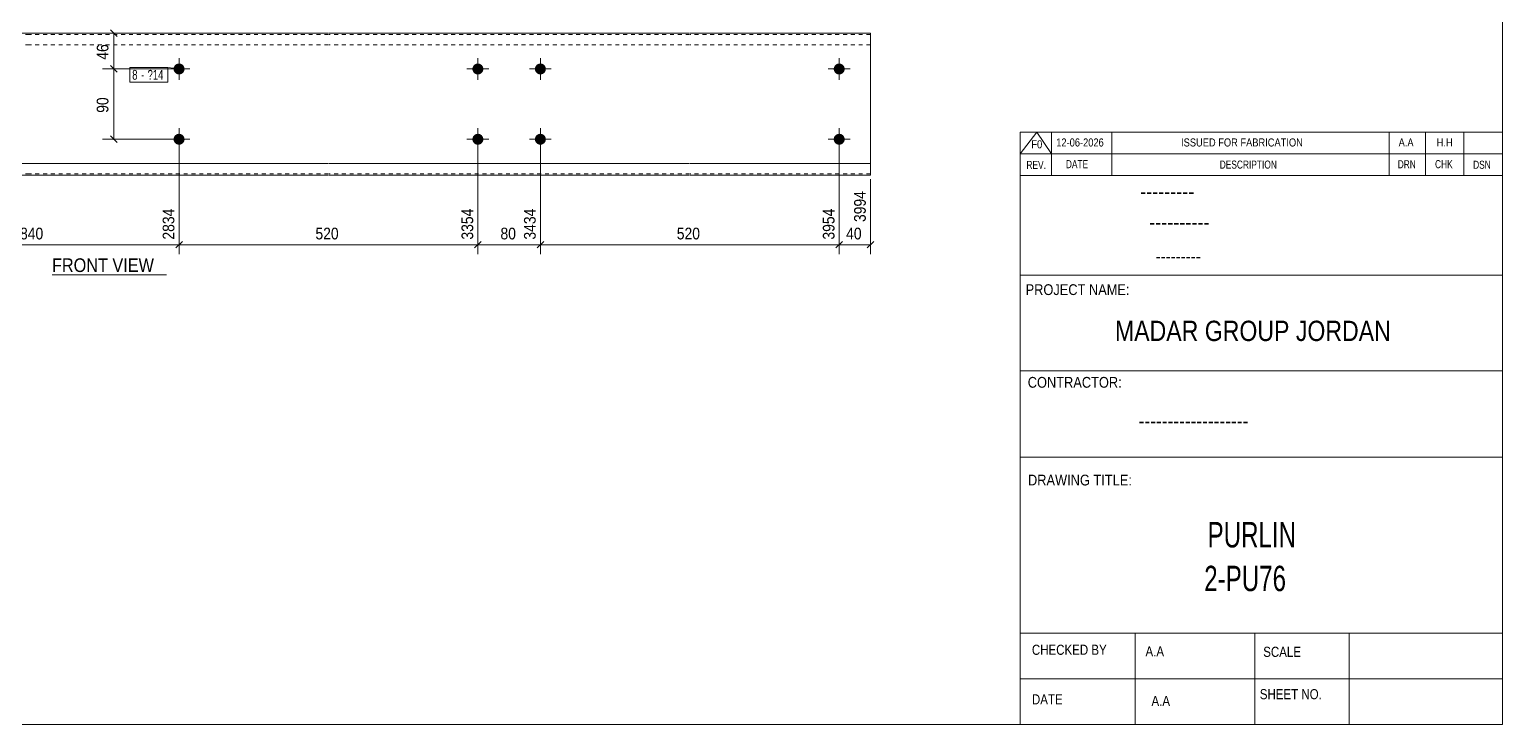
# Model space of a CAD drawing. Header units: millimetres. Extents: x 2 to 579, y 1 to 405.
# Drawn here: x 201.9 to 579, y 5 to 183 of the extents above; entities that cross this region are included whole.
import ezdxf

# ---------------------------------------------------------------- set-up
doc = ezdxf.new("R2010")
doc.units = ezdxf.units.MM
doc.linetypes.add('XKITLINE00', pattern=[0])
doc.linetypes.add('XKITLINE01', pattern=[4, 1, -1, 1, -1])
for name, color, linetype, lineweight in [('Bolt', 3, 'Continuous', 0), ('BoltMark', 7, 'Continuous', 0), ('Dimensions', 7, 'Continuous', 0), ('DrawingSheet', 5, 'Continuous', 0), ('OtherObjectType', 7, 'Continuous', 0), ('Part', 2, 'Continuous', 0)]:
    doc.layers.add(name, color=color, linetype=linetype, lineweight=lineweight)
doc.styles.add('@ARIAL_UNICODE_MS_BOLD', font='ARIAL.TTF')
doc.styles.add('ARIAL', font='ARIAL.TTF')
doc.styles.add('ARIAL_NARROW', font='ARIALN.TTF')
doc.styles.add('COMIC_SANS_MS_BOLD', font='COMICBD.TTF')
doc.styles.add('SWIS721_EX_BT', font='ARIAL.TTF')
doc.styles.add('SWISSE', font='ARIAL.TTF')

# ---------------------------------------------------------------- blocks, each defined once
blk = doc.blocks.new('*A3')
at = {"layer": 'Bolt'}
for points in [[(318.12, 172.88), (318.12, 172.84), (318.12, 172.81), (318.11, 172.77), (318.11, 172.74), (318.11, 172.7), (318.1, 172.67), (318.09, 172.64), (318.09, 172.6), (318.08, 172.57), (318.07, 172.54), (318.06, 172.5), (318.05, 172.47), (318.04, 172.44), (318.03, 172.41), (318.01, 172.37), (318, 172.34), (317.99, 172.31), (317.97, 172.28), (317.96, 172.25), (317.94, 172.22), (317.92, 172.19), (317.9, 172.16), (317.89, 172.13), (317.87, 172.1), (317.85, 172.08), (317.83, 172.05), (317.8, 172.02), (317.78, 172), (317.76, 171.97), (317.74, 171.94), (317.71, 171.92), (317.69, 171.9), (317.66, 171.87), (317.64, 171.85), (317.61, 171.83), (317.58, 171.81), (317.56, 171.79), (317.53, 171.77), (317.5, 171.75), (317.47, 171.73), (317.44, 171.71), (317.41, 171.69), (317.38, 171.68), (317.35, 171.66), (317.32, 171.64), (317.29, 171.63), (317.26, 171.62), (317.23, 171.6), (317.19, 171.59), (317.16, 171.58), (317.13, 171.57), (317.09, 171.56), (317.06, 171.55), (317.03, 171.54), (316.99, 171.54), (316.96, 171.53), (316.93, 171.53), (316.89, 171.52), (316.86, 171.52), (316.82, 171.51), (316.79, 171.51), (316.76, 171.51), (316.72, 171.51), (316.69, 171.51), (316.65, 171.51), (316.62, 171.51), (316.58, 171.52), (316.55, 171.52), (316.52, 171.53), (316.48, 171.53), (316.45, 171.54), (316.41, 171.54), (316.38, 171.55), (316.35, 171.56), (316.31, 171.57), (316.28, 171.58), (316.25, 171.59), (316.22, 171.6), (316.19, 171.62), (316.15, 171.63), (316.12, 171.64), (316.09, 171.66), (316.06, 171.68), (316.03, 171.69), (316, 171.71), (315.97, 171.73), (315.94, 171.75), (315.92, 171.77), (315.89, 171.79), (315.86, 171.81), (315.83, 171.83), (315.81, 171.85), (315.78, 171.87), (315.76, 171.9), (315.73, 171.92), (315.71, 171.94), (315.68, 171.97), (315.66, 172), (315.64, 172.02), (315.62, 172.05), (315.6, 172.08), (315.58, 172.1), (315.56, 172.13), (315.54, 172.16), (315.52, 172.19), (315.5, 172.22), (315.49, 172.25), (315.47, 172.28), (315.46, 172.31), (315.44, 172.34), (315.43, 172.37), (315.42, 172.41), (315.4, 172.44), (315.39, 172.47), (315.38, 172.5), (315.37, 172.54), (315.36, 172.57), (315.36, 172.6), (315.35, 172.64), (315.34, 172.67), (315.34, 172.7), (315.33, 172.74), (315.33, 172.77), (315.33, 172.81), (315.32, 172.84), (315.32, 172.88), (315.32, 172.91), (315.32, 172.94), (315.32, 172.98), (315.33, 173.01), (315.33, 173.05), (315.33, 173.08), (315.34, 173.12), (315.34, 173.15), (315.35, 173.18), (315.36, 173.22), (315.36, 173.25), (315.37, 173.28), (315.38, 173.32), (315.39, 173.35), (315.4, 173.38), (315.42, 173.41), (315.43, 173.45), (315.44, 173.48), (315.46, 173.51), (315.47, 173.54), (315.49, 173.57), (315.5, 173.6), (315.52, 173.63), (315.54, 173.66), (315.56, 173.69), (315.58, 173.72), (315.6, 173.74), (315.62, 173.77), (315.64, 173.8), (315.66, 173.82), (315.68, 173.85), (315.71, 173.88), (315.73, 173.9), (315.76, 173.92), (315.78, 173.95), (315.81, 173.97), (315.83, 173.99), (315.86, 174.01), (315.89, 174.03), (315.92, 174.05), (315.94, 174.07), (315.97, 174.09), (316, 174.11), (316.03, 174.13), (316.06, 174.14), (316.09, 174.16), (316.12, 174.18), (316.15, 174.19), (316.19, 174.2), (316.22, 174.22), (316.25, 174.23), (316.28, 174.24), (316.31, 174.25), (316.35, 174.26), (316.38, 174.27), (316.41, 174.28), (316.45, 174.28), (316.48, 174.29), (316.52, 174.29), (316.55, 174.3), (316.58, 174.3), (316.62, 174.31), (316.65, 174.31), (316.69, 174.31), (316.72, 174.31), (316.76, 174.31), (316.79, 174.31), (316.82, 174.31), (316.86, 174.3), (316.89, 174.3), (316.93, 174.29), (316.96, 174.29), (316.99, 174.28), (317.03, 174.28), (317.06, 174.27), (317.09, 174.26), (317.13, 174.25), (317.16, 174.24), (317.19, 174.23), (317.23, 174.22), (317.26, 174.2), (317.29, 174.19), (317.32, 174.18), (317.35, 174.16), (317.38, 174.14), (317.41, 174.13), (317.44, 174.11), (317.47, 174.09), (317.5, 174.07), (317.53, 174.05), (317.56, 174.03), (317.58, 174.01), (317.61, 173.99), (317.64, 173.97), (317.66, 173.95), (317.69, 173.92), (317.71, 173.9), (317.74, 173.88), (317.76, 173.85), (317.78, 173.82), (317.8, 173.8), (317.83, 173.77), (317.85, 173.74), (317.87, 173.72), (317.89, 173.69), (317.9, 173.66), (317.92, 173.63), (317.94, 173.6), (317.96, 173.57), (317.97, 173.54), (317.99, 173.51), (318, 173.48), (318.01, 173.45), (318.03, 173.41), (318.04, 173.38), (318.05, 173.35), (318.06, 173.32), (318.07, 173.28), (318.08, 173.25), (318.09, 173.22), (318.09, 173.18), (318.1, 173.15), (318.11, 173.12), (318.11, 173.08), (318.11, 173.05), (318.12, 173.01), (318.12, 172.98), (318.12, 172.94), (318.12, 172.91)], [(334.12, 172.88), (334.12, 172.84), (334.12, 172.81), (334.11, 172.77), (334.11, 172.74), (334.11, 172.7), (334.1, 172.67), (334.09, 172.64), (334.09, 172.6), (334.08, 172.57), (334.07, 172.54), (334.06, 172.5), (334.05, 172.47), (334.04, 172.44), (334.03, 172.41), (334.01, 172.37), (334, 172.34), (333.99, 172.31), (333.97, 172.28), (333.96, 172.25), (333.94, 172.22), (333.92, 172.19), (333.9, 172.16), (333.89, 172.13), (333.87, 172.1), (333.85, 172.08), (333.83, 172.05), (333.8, 172.02), (333.78, 172), (333.76, 171.97), (333.74, 171.94), (333.71, 171.92), (333.69, 171.9), (333.66, 171.87), (333.64, 171.85), (333.61, 171.83), (333.58, 171.81), (333.56, 171.79), (333.53, 171.77), (333.5, 171.75), (333.47, 171.73), (333.44, 171.71), (333.41, 171.69), (333.38, 171.68), (333.35, 171.66), (333.32, 171.64), (333.29, 171.63), (333.26, 171.62), (333.23, 171.6), (333.19, 171.59), (333.16, 171.58), (333.13, 171.57), (333.09, 171.56), (333.06, 171.55), (333.03, 171.54), (332.99, 171.54), (332.96, 171.53), (332.93, 171.53), (332.89, 171.52), (332.86, 171.52), (332.82, 171.51), (332.79, 171.51), (332.76, 171.51), (332.72, 171.51), (332.69, 171.51), (332.65, 171.51), (332.62, 171.51), (332.58, 171.52), (332.55, 171.52), (332.52, 171.53), (332.48, 171.53), (332.45, 171.54), (332.41, 171.54), (332.38, 171.55), (332.35, 171.56), (332.31, 171.57), (332.28, 171.58), (332.25, 171.59), (332.22, 171.6), (332.19, 171.62), (332.15, 171.63), (332.12, 171.64), (332.09, 171.66), (332.06, 171.68), (332.03, 171.69), (332, 171.71), (331.97, 171.73), (331.94, 171.75), (331.92, 171.77), (331.89, 171.79), (331.86, 171.81), (331.83, 171.83), (331.81, 171.85), (331.78, 171.87), (331.76, 171.9), (331.73, 171.92), (331.71, 171.94), (331.68, 171.97), (331.66, 172), (331.64, 172.02), (331.62, 172.05), (331.6, 172.08), (331.58, 172.1), (331.56, 172.13), (331.54, 172.16), (331.52, 172.19), (331.5, 172.22), (331.49, 172.25), (331.47, 172.28), (331.46, 172.31), (331.44, 172.34), (331.43, 172.37), (331.42, 172.41), (331.4, 172.44), (331.39, 172.47), (331.38, 172.5), (331.37, 172.54), (331.36, 172.57), (331.36, 172.6), (331.35, 172.64), (331.34, 172.67), (331.34, 172.7), (331.33, 172.74), (331.33, 172.77), (331.33, 172.81), (331.32, 172.84), (331.32, 172.88), (331.32, 172.91), (331.32, 172.94), (331.32, 172.98), (331.33, 173.01), (331.33, 173.05), (331.33, 173.08), (331.34, 173.12), (331.34, 173.15), (331.35, 173.18), (331.36, 173.22), (331.36, 173.25), (331.37, 173.28), (331.38, 173.32), (331.39, 173.35), (331.4, 173.38), (331.42, 173.41), (331.43, 173.45), (331.44, 173.48), (331.46, 173.51), (331.47, 173.54), (331.49, 173.57), (331.5, 173.6), (331.52, 173.63), (331.54, 173.66), (331.56, 173.69), (331.58, 173.72), (331.6, 173.74), (331.62, 173.77), (331.64, 173.8), (331.66, 173.82), (331.68, 173.85), (331.71, 173.88), (331.73, 173.9), (331.76, 173.92), (331.78, 173.95), (331.81, 173.97), (331.83, 173.99), (331.86, 174.01), (331.89, 174.03), (331.92, 174.05), (331.94, 174.07), (331.97, 174.09), (332, 174.11), (332.03, 174.13), (332.06, 174.14), (332.09, 174.16), (332.12, 174.18), (332.15, 174.19), (332.19, 174.2), (332.22, 174.22), (332.25, 174.23), (332.28, 174.24), (332.31, 174.25), (332.35, 174.26), (332.38, 174.27), (332.41, 174.28), (332.45, 174.28), (332.48, 174.29), (332.52, 174.29), (332.55, 174.3), (332.58, 174.3), (332.62, 174.31), (332.65, 174.31), (332.69, 174.31), (332.72, 174.31), (332.76, 174.31), (332.79, 174.31), (332.82, 174.31), (332.86, 174.3), (332.89, 174.3), (332.93, 174.29), (332.96, 174.29), (332.99, 174.28), (333.03, 174.28), (333.06, 174.27), (333.09, 174.26), (333.13, 174.25), (333.16, 174.24), (333.19, 174.23), (333.23, 174.22), (333.26, 174.2), (333.29, 174.19), (333.32, 174.18), (333.35, 174.16), (333.38, 174.14), (333.41, 174.13), (333.44, 174.11), (333.47, 174.09), (333.5, 174.07), (333.53, 174.05), (333.56, 174.03), (333.58, 174.01), (333.61, 173.99), (333.64, 173.97), (333.66, 173.95), (333.69, 173.92), (333.71, 173.9), (333.74, 173.88), (333.76, 173.85), (333.78, 173.82), (333.8, 173.8), (333.83, 173.77), (333.85, 173.74), (333.87, 173.72), (333.89, 173.69), (333.9, 173.66), (333.92, 173.63), (333.94, 173.6), (333.96, 173.57), (333.97, 173.54), (333.99, 173.51), (334, 173.48), (334.01, 173.45), (334.03, 173.41), (334.04, 173.38), (334.05, 173.35), (334.06, 173.32), (334.07, 173.28), (334.08, 173.25), (334.09, 173.22), (334.09, 173.18), (334.1, 173.15), (334.11, 173.12), (334.11, 173.08), (334.11, 173.05), (334.12, 173.01), (334.12, 172.98), (334.12, 172.94), (334.12, 172.91)], [(318.12, 154.88), (318.12, 154.84), (318.12, 154.81), (318.11, 154.77), (318.11, 154.74), (318.11, 154.7), (318.1, 154.67), (318.09, 154.64), (318.09, 154.6), (318.08, 154.57), (318.07, 154.54), (318.06, 154.5), (318.05, 154.47), (318.04, 154.44), (318.03, 154.41), (318.01, 154.37), (318, 154.34), (317.99, 154.31), (317.97, 154.28), (317.96, 154.25), (317.94, 154.22), (317.92, 154.19), (317.9, 154.16), (317.89, 154.13), (317.87, 154.1), (317.85, 154.08), (317.83, 154.05), (317.8, 154.02), (317.78, 154), (317.76, 153.97), (317.74, 153.94), (317.71, 153.92), (317.69, 153.9), (317.66, 153.87), (317.64, 153.85), (317.61, 153.83), (317.58, 153.81), (317.56, 153.79), (317.53, 153.77), (317.5, 153.75), (317.47, 153.73), (317.44, 153.71), (317.41, 153.69), (317.38, 153.68), (317.35, 153.66), (317.32, 153.64), (317.29, 153.63), (317.26, 153.62), (317.23, 153.6), (317.19, 153.59), (317.16, 153.58), (317.13, 153.57), (317.09, 153.56), (317.06, 153.55), (317.03, 153.54), (316.99, 153.54), (316.96, 153.53), (316.93, 153.53), (316.89, 153.52), (316.86, 153.52), (316.82, 153.51), (316.79, 153.51), (316.76, 153.51), (316.72, 153.51), (316.69, 153.51), (316.65, 153.51), (316.62, 153.51), (316.58, 153.52), (316.55, 153.52), (316.52, 153.53), (316.48, 153.53), (316.45, 153.54), (316.41, 153.54), (316.38, 153.55), (316.35, 153.56), (316.31, 153.57), (316.28, 153.58), (316.25, 153.59), (316.22, 153.6), (316.19, 153.62), (316.15, 153.63), (316.12, 153.64), (316.09, 153.66), (316.06, 153.68), (316.03, 153.69), (316, 153.71), (315.97, 153.73), (315.94, 153.75), (315.92, 153.77), (315.89, 153.79), (315.86, 153.81), (315.83, 153.83), (315.81, 153.85), (315.78, 153.87), (315.76, 153.9), (315.73, 153.92), (315.71, 153.94), (315.68, 153.97), (315.66, 154), (315.64, 154.02), (315.62, 154.05), (315.6, 154.08), (315.58, 154.1), (315.56, 154.13), (315.54, 154.16), (315.52, 154.19), (315.5, 154.22), (315.49, 154.25), (315.47, 154.28), (315.46, 154.31), (315.44, 154.34), (315.43, 154.37), (315.42, 154.41), (315.4, 154.44), (315.39, 154.47), (315.38, 154.5), (315.37, 154.54), (315.36, 154.57), (315.36, 154.6), (315.35, 154.64), (315.34, 154.67), (315.34, 154.7), (315.33, 154.74), (315.33, 154.77), (315.33, 154.81), (315.32, 154.84), (315.32, 154.88), (315.32, 154.91), (315.32, 154.94), (315.32, 154.98), (315.33, 155.01), (315.33, 155.05), (315.33, 155.08), (315.34, 155.12), (315.34, 155.15), (315.35, 155.18), (315.36, 155.22), (315.36, 155.25), (315.37, 155.28), (315.38, 155.32), (315.39, 155.35), (315.4, 155.38), (315.42, 155.41), (315.43, 155.45), (315.44, 155.48), (315.46, 155.51), (315.47, 155.54), (315.49, 155.57), (315.5, 155.6), (315.52, 155.63), (315.54, 155.66), (315.56, 155.69), (315.58, 155.72), (315.6, 155.74), (315.62, 155.77), (315.64, 155.8), (315.66, 155.82), (315.68, 155.85), (315.71, 155.88), (315.73, 155.9), (315.76, 155.92), (315.78, 155.95), (315.81, 155.97), (315.83, 155.99), (315.86, 156.01), (315.89, 156.03), (315.92, 156.05), (315.94, 156.07), (315.97, 156.09), (316, 156.11), (316.03, 156.13), (316.06, 156.14), (316.09, 156.16), (316.12, 156.18), (316.15, 156.19), (316.19, 156.2), (316.22, 156.22), (316.25, 156.23), (316.28, 156.24), (316.31, 156.25), (316.35, 156.26), (316.38, 156.27), (316.41, 156.28), (316.45, 156.28), (316.48, 156.29), (316.52, 156.29), (316.55, 156.3), (316.58, 156.3), (316.62, 156.31), (316.65, 156.31), (316.69, 156.31), (316.72, 156.31), (316.76, 156.31), (316.79, 156.31), (316.82, 156.31), (316.86, 156.3), (316.89, 156.3), (316.93, 156.29), (316.96, 156.29), (316.99, 156.28), (317.03, 156.28), (317.06, 156.27), (317.09, 156.26), (317.13, 156.25), (317.16, 156.24), (317.19, 156.23), (317.23, 156.22), (317.26, 156.2), (317.29, 156.19), (317.32, 156.18), (317.35, 156.16), (317.38, 156.14), (317.41, 156.13), (317.44, 156.11), (317.47, 156.09), (317.5, 156.07), (317.53, 156.05), (317.56, 156.03), (317.58, 156.01), (317.61, 155.99), (317.64, 155.97), (317.66, 155.95), (317.69, 155.92), (317.71, 155.9), (317.74, 155.88), (317.76, 155.85), (317.78, 155.82), (317.8, 155.8), (317.83, 155.77), (317.85, 155.74), (317.87, 155.72), (317.89, 155.69), (317.9, 155.66), (317.92, 155.63), (317.94, 155.6), (317.96, 155.57), (317.97, 155.54), (317.99, 155.51), (318, 155.48), (318.01, 155.45), (318.03, 155.41), (318.04, 155.38), (318.05, 155.35), (318.06, 155.32), (318.07, 155.28), (318.08, 155.25), (318.09, 155.22), (318.09, 155.18), (318.1, 155.15), (318.11, 155.12), (318.11, 155.08), (318.11, 155.05), (318.12, 155.01), (318.12, 154.98), (318.12, 154.94), (318.12, 154.91)], [(334.12, 154.88), (334.12, 154.84), (334.12, 154.81), (334.11, 154.77), (334.11, 154.74), (334.11, 154.7), (334.1, 154.67), (334.09, 154.64), (334.09, 154.6), (334.08, 154.57), (334.07, 154.54), (334.06, 154.5), (334.05, 154.47), (334.04, 154.44), (334.03, 154.41), (334.01, 154.37), (334, 154.34), (333.99, 154.31), (333.97, 154.28), (333.96, 154.25), (333.94, 154.22), (333.92, 154.19), (333.9, 154.16), (333.89, 154.13), (333.87, 154.1), (333.85, 154.08), (333.83, 154.05), (333.8, 154.02), (333.78, 154), (333.76, 153.97), (333.74, 153.94), (333.71, 153.92), (333.69, 153.9), (333.66, 153.87), (333.64, 153.85), (333.61, 153.83), (333.58, 153.81), (333.56, 153.79), (333.53, 153.77), (333.5, 153.75), (333.47, 153.73), (333.44, 153.71), (333.41, 153.69), (333.38, 153.68), (333.35, 153.66), (333.32, 153.64), (333.29, 153.63), (333.26, 153.62), (333.23, 153.6), (333.19, 153.59), (333.16, 153.58), (333.13, 153.57), (333.09, 153.56), (333.06, 153.55), (333.03, 153.54), (332.99, 153.54), (332.96, 153.53), (332.93, 153.53), (332.89, 153.52), (332.86, 153.52), (332.82, 153.51), (332.79, 153.51), (332.76, 153.51), (332.72, 153.51), (332.69, 153.51), (332.65, 153.51), (332.62, 153.51), (332.58, 153.52), (332.55, 153.52), (332.52, 153.53), (332.48, 153.53), (332.45, 153.54), (332.41, 153.54), (332.38, 153.55), (332.35, 153.56), (332.31, 153.57), (332.28, 153.58), (332.25, 153.59), (332.22, 153.6), (332.19, 153.62), (332.15, 153.63), (332.12, 153.64), (332.09, 153.66), (332.06, 153.68), (332.03, 153.69), (332, 153.71), (331.97, 153.73), (331.94, 153.75), (331.92, 153.77), (331.89, 153.79), (331.86, 153.81), (331.83, 153.83), (331.81, 153.85), (331.78, 153.87), (331.76, 153.9), (331.73, 153.92), (331.71, 153.94), (331.68, 153.97), (331.66, 154), (331.64, 154.02), (331.62, 154.05), (331.6, 154.08), (331.58, 154.1), (331.56, 154.13), (331.54, 154.16), (331.52, 154.19), (331.5, 154.22), (331.49, 154.25), (331.47, 154.28), (331.46, 154.31), (331.44, 154.34), (331.43, 154.37), (331.42, 154.41), (331.4, 154.44), (331.39, 154.47), (331.38, 154.5), (331.37, 154.54), (331.36, 154.57), (331.36, 154.6), (331.35, 154.64), (331.34, 154.67), (331.34, 154.7), (331.33, 154.74), (331.33, 154.77), (331.33, 154.81), (331.32, 154.84), (331.32, 154.88), (331.32, 154.91), (331.32, 154.94), (331.32, 154.98), (331.33, 155.01), (331.33, 155.05), (331.33, 155.08), (331.34, 155.12), (331.34, 155.15), (331.35, 155.18), (331.36, 155.22), (331.36, 155.25), (331.37, 155.28), (331.38, 155.32), (331.39, 155.35), (331.4, 155.38), (331.42, 155.41), (331.43, 155.45), (331.44, 155.48), (331.46, 155.51), (331.47, 155.54), (331.49, 155.57), (331.5, 155.6), (331.52, 155.63), (331.54, 155.66), (331.56, 155.69), (331.58, 155.72), (331.6, 155.74), (331.62, 155.77), (331.64, 155.8), (331.66, 155.82), (331.68, 155.85), (331.71, 155.88), (331.73, 155.9), (331.76, 155.92), (331.78, 155.95), (331.81, 155.97), (331.83, 155.99), (331.86, 156.01), (331.89, 156.03), (331.92, 156.05), (331.94, 156.07), (331.97, 156.09), (332, 156.11), (332.03, 156.13), (332.06, 156.14), (332.09, 156.16), (332.12, 156.18), (332.15, 156.19), (332.19, 156.2), (332.22, 156.22), (332.25, 156.23), (332.28, 156.24), (332.31, 156.25), (332.35, 156.26), (332.38, 156.27), (332.41, 156.28), (332.45, 156.28), (332.48, 156.29), (332.52, 156.29), (332.55, 156.3), (332.58, 156.3), (332.62, 156.31), (332.65, 156.31), (332.69, 156.31), (332.72, 156.31), (332.76, 156.31), (332.79, 156.31), (332.82, 156.31), (332.86, 156.3), (332.89, 156.3), (332.93, 156.29), (332.96, 156.29), (332.99, 156.28), (333.03, 156.28), (333.06, 156.27), (333.09, 156.26), (333.13, 156.25), (333.16, 156.24), (333.19, 156.23), (333.23, 156.22), (333.26, 156.2), (333.29, 156.19), (333.32, 156.18), (333.35, 156.16), (333.38, 156.14), (333.41, 156.13), (333.44, 156.11), (333.47, 156.09), (333.5, 156.07), (333.53, 156.05), (333.56, 156.03), (333.58, 156.01), (333.61, 155.99), (333.64, 155.97), (333.66, 155.95), (333.69, 155.92), (333.71, 155.9), (333.74, 155.88), (333.76, 155.85), (333.78, 155.82), (333.8, 155.8), (333.83, 155.77), (333.85, 155.74), (333.87, 155.72), (333.89, 155.69), (333.9, 155.66), (333.92, 155.63), (333.94, 155.6), (333.96, 155.57), (333.97, 155.54), (333.99, 155.51), (334, 155.48), (334.01, 155.45), (334.03, 155.41), (334.04, 155.38), (334.05, 155.35), (334.06, 155.32), (334.07, 155.28), (334.08, 155.25), (334.09, 155.22), (334.09, 155.18), (334.1, 155.15), (334.11, 155.12), (334.11, 155.08), (334.11, 155.05), (334.12, 155.01), (334.12, 154.98), (334.12, 154.94), (334.12, 154.91)]]:
    blk.add_hatch(color=3, dxfattribs=at).paths.add_polyline_path(points, flags=17)
at = {"layer": 'Bolt', "color": 3, "linetype": 'XKITLINE00', "lineweight": 0}
for p, q in [((316.72, 175.71), (316.72, 170.11)), ((332.72, 175.71), (332.72, 170.11)), ((319.52, 172.91), (313.92, 172.91)), ((335.52, 172.91), (329.92, 172.91)), ((319.52, 154.91), (313.92, 154.91)), ((316.72, 157.71), (316.72, 152.11)), ((335.52, 154.91), (329.92, 154.91)), ((332.72, 157.71), (332.72, 152.11))]:
    blk.add_line(p, q, dxfattribs=at)
blk = doc.blocks.new('*A4')
at = {"layer": 'Bolt'}
for points in [[(241.63, 172.88), (241.63, 172.84), (241.63, 172.81), (241.63, 172.77), (241.62, 172.74), (241.62, 172.7), (241.61, 172.67), (241.61, 172.64), (241.6, 172.6), (241.59, 172.57), (241.58, 172.54), (241.57, 172.5), (241.56, 172.47), (241.55, 172.44), (241.54, 172.41), (241.53, 172.37), (241.51, 172.34), (241.5, 172.31), (241.48, 172.28), (241.47, 172.25), (241.45, 172.22), (241.43, 172.19), (241.42, 172.16), (241.4, 172.13), (241.38, 172.1), (241.36, 172.08), (241.34, 172.05), (241.32, 172.02), (241.29, 172), (241.27, 171.97), (241.25, 171.94), (241.22, 171.92), (241.2, 171.9), (241.17, 171.87), (241.15, 171.85), (241.12, 171.83), (241.09, 171.81), (241.07, 171.79), (241.04, 171.77), (241.01, 171.75), (240.98, 171.73), (240.95, 171.71), (240.92, 171.69), (240.89, 171.68), (240.86, 171.66), (240.83, 171.64), (240.8, 171.63), (240.77, 171.62), (240.74, 171.6), (240.71, 171.59), (240.67, 171.58), (240.64, 171.57), (240.61, 171.56), (240.57, 171.55), (240.54, 171.54), (240.51, 171.54), (240.47, 171.53), (240.44, 171.53), (240.4, 171.52), (240.37, 171.52), (240.34, 171.51), (240.3, 171.51), (240.27, 171.51), (240.23, 171.51), (240.2, 171.51), (240.16, 171.51), (240.13, 171.51), (240.1, 171.52), (240.06, 171.52), (240.03, 171.53), (239.99, 171.53), (239.96, 171.54), (239.93, 171.54), (239.89, 171.55), (239.86, 171.56), (239.83, 171.57), (239.79, 171.58), (239.76, 171.59), (239.73, 171.6), (239.7, 171.62), (239.67, 171.63), (239.63, 171.64), (239.6, 171.66), (239.57, 171.68), (239.54, 171.69), (239.51, 171.71), (239.48, 171.73), (239.46, 171.75), (239.43, 171.77), (239.4, 171.79), (239.37, 171.81), (239.35, 171.83), (239.32, 171.85), (239.29, 171.87), (239.27, 171.9), (239.24, 171.92), (239.22, 171.94), (239.2, 171.97), (239.17, 172), (239.15, 172.02), (239.13, 172.05), (239.11, 172.08), (239.09, 172.1), (239.07, 172.13), (239.05, 172.16), (239.03, 172.19), (239.02, 172.22), (239, 172.25), (238.98, 172.28), (238.97, 172.31), (238.95, 172.34), (238.94, 172.37), (238.93, 172.41), (238.92, 172.44), (238.9, 172.47), (238.89, 172.5), (238.88, 172.54), (238.88, 172.57), (238.87, 172.6), (238.86, 172.64), (238.85, 172.67), (238.85, 172.7), (238.84, 172.74), (238.84, 172.77), (238.84, 172.81), (238.84, 172.84), (238.83, 172.88), (238.83, 172.91), (238.83, 172.94), (238.84, 172.98), (238.84, 173.01), (238.84, 173.05), (238.84, 173.08), (238.85, 173.12), (238.85, 173.15), (238.86, 173.18), (238.87, 173.22), (238.88, 173.25), (238.88, 173.28), (238.89, 173.32), (238.9, 173.35), (238.92, 173.38), (238.93, 173.41), (238.94, 173.45), (238.95, 173.48), (238.97, 173.51), (238.98, 173.54), (239, 173.57), (239.02, 173.6), (239.03, 173.63), (239.05, 173.66), (239.07, 173.69), (239.09, 173.72), (239.11, 173.74), (239.13, 173.77), (239.15, 173.8), (239.17, 173.82), (239.2, 173.85), (239.22, 173.88), (239.24, 173.9), (239.27, 173.92), (239.29, 173.95), (239.32, 173.97), (239.35, 173.99), (239.37, 174.01), (239.4, 174.03), (239.43, 174.05), (239.46, 174.07), (239.48, 174.09), (239.51, 174.11), (239.54, 174.13), (239.57, 174.14), (239.6, 174.16), (239.63, 174.18), (239.67, 174.19), (239.7, 174.2), (239.73, 174.22), (239.76, 174.23), (239.79, 174.24), (239.83, 174.25), (239.86, 174.26), (239.89, 174.27), (239.93, 174.28), (239.96, 174.28), (239.99, 174.29), (240.03, 174.29), (240.06, 174.3), (240.1, 174.3), (240.13, 174.31), (240.16, 174.31), (240.2, 174.31), (240.23, 174.31), (240.27, 174.31), (240.3, 174.31), (240.34, 174.31), (240.37, 174.3), (240.4, 174.3), (240.44, 174.29), (240.47, 174.29), (240.51, 174.28), (240.54, 174.28), (240.57, 174.27), (240.61, 174.26), (240.64, 174.25), (240.67, 174.24), (240.71, 174.23), (240.74, 174.22), (240.77, 174.2), (240.8, 174.19), (240.83, 174.18), (240.86, 174.16), (240.89, 174.14), (240.92, 174.13), (240.95, 174.11), (240.98, 174.09), (241.01, 174.07), (241.04, 174.05), (241.07, 174.03), (241.09, 174.01), (241.12, 173.99), (241.15, 173.97), (241.17, 173.95), (241.2, 173.92), (241.22, 173.9), (241.25, 173.88), (241.27, 173.85), (241.29, 173.82), (241.32, 173.8), (241.34, 173.77), (241.36, 173.74), (241.38, 173.72), (241.4, 173.69), (241.42, 173.66), (241.43, 173.63), (241.45, 173.6), (241.47, 173.57), (241.48, 173.54), (241.5, 173.51), (241.51, 173.48), (241.53, 173.45), (241.54, 173.41), (241.55, 173.38), (241.56, 173.35), (241.57, 173.32), (241.58, 173.28), (241.59, 173.25), (241.6, 173.22), (241.61, 173.18), (241.61, 173.15), (241.62, 173.12), (241.62, 173.08), (241.63, 173.05), (241.63, 173.01), (241.63, 172.98), (241.63, 172.94), (241.63, 172.91)], [(410.61, 172.88), (410.61, 172.84), (410.61, 172.81), (410.6, 172.77), (410.6, 172.74), (410.59, 172.7), (410.59, 172.67), (410.58, 172.64), (410.58, 172.6), (410.57, 172.57), (410.56, 172.54), (410.55, 172.5), (410.54, 172.47), (410.53, 172.44), (410.52, 172.41), (410.5, 172.37), (410.49, 172.34), (410.47, 172.31), (410.46, 172.28), (410.44, 172.25), (410.43, 172.22), (410.41, 172.19), (410.39, 172.16), (410.37, 172.13), (410.35, 172.1), (410.33, 172.08), (410.31, 172.05), (410.29, 172.02), (410.27, 172), (410.25, 171.97), (410.22, 171.94), (410.2, 171.92), (410.17, 171.9), (410.15, 171.87), (410.12, 171.85), (410.1, 171.83), (410.07, 171.81), (410.04, 171.79), (410.02, 171.77), (409.99, 171.75), (409.96, 171.73), (409.93, 171.71), (409.9, 171.69), (409.87, 171.68), (409.84, 171.66), (409.81, 171.64), (409.78, 171.63), (409.74, 171.62), (409.71, 171.6), (409.68, 171.59), (409.65, 171.58), (409.62, 171.57), (409.58, 171.56), (409.55, 171.55), (409.52, 171.54), (409.48, 171.54), (409.45, 171.53), (409.41, 171.53), (409.38, 171.52), (409.35, 171.52), (409.31, 171.51), (409.28, 171.51), (409.24, 171.51), (409.21, 171.51), (409.17, 171.51), (409.14, 171.51), (409.11, 171.51), (409.07, 171.52), (409.04, 171.52), (409, 171.53), (408.97, 171.53), (408.94, 171.54), (408.9, 171.54), (408.87, 171.55), (408.84, 171.56), (408.8, 171.57), (408.77, 171.58), (408.74, 171.59), (408.71, 171.6), (408.67, 171.62), (408.64, 171.63), (408.61, 171.64), (408.58, 171.66), (408.55, 171.68), (408.52, 171.69), (408.49, 171.71), (408.46, 171.73), (408.43, 171.75), (408.4, 171.77), (408.38, 171.79), (408.35, 171.81), (408.32, 171.83), (408.29, 171.85), (408.27, 171.87), (408.24, 171.9), (408.22, 171.92), (408.2, 171.94), (408.17, 171.97), (408.15, 172), (408.13, 172.02), (408.11, 172.05), (408.08, 172.08), (408.06, 172.1), (408.05, 172.13), (408.03, 172.16), (408.01, 172.19), (407.99, 172.22), (407.97, 172.25), (407.96, 172.28), (407.94, 172.31), (407.93, 172.34), (407.92, 172.37), (407.9, 172.41), (407.89, 172.44), (407.88, 172.47), (407.87, 172.5), (407.86, 172.54), (407.85, 172.57), (407.84, 172.6), (407.84, 172.64), (407.83, 172.67), (407.82, 172.7), (407.82, 172.74), (407.82, 172.77), (407.81, 172.81), (407.81, 172.84), (407.81, 172.88), (407.81, 172.91), (407.81, 172.94), (407.81, 172.98), (407.81, 173.01), (407.82, 173.05), (407.82, 173.08), (407.82, 173.12), (407.83, 173.15), (407.84, 173.18), (407.84, 173.22), (407.85, 173.25), (407.86, 173.28), (407.87, 173.32), (407.88, 173.35), (407.89, 173.38), (407.9, 173.41), (407.92, 173.45), (407.93, 173.48), (407.94, 173.51), (407.96, 173.54), (407.97, 173.57), (407.99, 173.6), (408.01, 173.63), (408.03, 173.66), (408.05, 173.69), (408.06, 173.72), (408.08, 173.74), (408.11, 173.77), (408.13, 173.8), (408.15, 173.82), (408.17, 173.85), (408.2, 173.88), (408.22, 173.9), (408.24, 173.92), (408.27, 173.95), (408.29, 173.97), (408.32, 173.99), (408.35, 174.01), (408.38, 174.03), (408.4, 174.05), (408.43, 174.07), (408.46, 174.09), (408.49, 174.11), (408.52, 174.13), (408.55, 174.14), (408.58, 174.16), (408.61, 174.18), (408.64, 174.19), (408.67, 174.2), (408.71, 174.22), (408.74, 174.23), (408.77, 174.24), (408.8, 174.25), (408.84, 174.26), (408.87, 174.27), (408.9, 174.28), (408.94, 174.28), (408.97, 174.29), (409, 174.29), (409.04, 174.3), (409.07, 174.3), (409.11, 174.31), (409.14, 174.31), (409.17, 174.31), (409.21, 174.31), (409.24, 174.31), (409.28, 174.31), (409.31, 174.31), (409.35, 174.3), (409.38, 174.3), (409.41, 174.29), (409.45, 174.29), (409.48, 174.28), (409.52, 174.28), (409.55, 174.27), (409.58, 174.26), (409.62, 174.25), (409.65, 174.24), (409.68, 174.23), (409.71, 174.22), (409.74, 174.2), (409.78, 174.19), (409.81, 174.18), (409.84, 174.16), (409.87, 174.14), (409.9, 174.13), (409.93, 174.11), (409.96, 174.09), (409.99, 174.07), (410.02, 174.05), (410.04, 174.03), (410.07, 174.01), (410.1, 173.99), (410.12, 173.97), (410.15, 173.95), (410.17, 173.92), (410.2, 173.9), (410.22, 173.88), (410.25, 173.85), (410.27, 173.82), (410.29, 173.8), (410.31, 173.77), (410.33, 173.74), (410.35, 173.72), (410.37, 173.69), (410.39, 173.66), (410.41, 173.63), (410.43, 173.6), (410.44, 173.57), (410.46, 173.54), (410.47, 173.51), (410.49, 173.48), (410.5, 173.45), (410.52, 173.41), (410.53, 173.38), (410.54, 173.35), (410.55, 173.32), (410.56, 173.28), (410.57, 173.25), (410.58, 173.22), (410.58, 173.18), (410.59, 173.15), (410.59, 173.12), (410.6, 173.08), (410.6, 173.05), (410.61, 173.01), (410.61, 172.98), (410.61, 172.94), (410.61, 172.91)], [(241.63, 154.88), (241.63, 154.84), (241.63, 154.81), (241.63, 154.77), (241.62, 154.74), (241.62, 154.7), (241.61, 154.67), (241.61, 154.64), (241.6, 154.6), (241.59, 154.57), (241.58, 154.54), (241.57, 154.5), (241.56, 154.47), (241.55, 154.44), (241.54, 154.41), (241.53, 154.37), (241.51, 154.34), (241.5, 154.31), (241.48, 154.28), (241.47, 154.25), (241.45, 154.22), (241.43, 154.19), (241.42, 154.16), (241.4, 154.13), (241.38, 154.1), (241.36, 154.08), (241.34, 154.05), (241.32, 154.02), (241.29, 154), (241.27, 153.97), (241.25, 153.94), (241.22, 153.92), (241.2, 153.9), (241.17, 153.87), (241.15, 153.85), (241.12, 153.83), (241.09, 153.81), (241.07, 153.79), (241.04, 153.77), (241.01, 153.75), (240.98, 153.73), (240.95, 153.71), (240.92, 153.69), (240.89, 153.68), (240.86, 153.66), (240.83, 153.64), (240.8, 153.63), (240.77, 153.62), (240.74, 153.6), (240.71, 153.59), (240.67, 153.58), (240.64, 153.57), (240.61, 153.56), (240.57, 153.55), (240.54, 153.54), (240.51, 153.54), (240.47, 153.53), (240.44, 153.53), (240.4, 153.52), (240.37, 153.52), (240.34, 153.51), (240.3, 153.51), (240.27, 153.51), (240.23, 153.51), (240.2, 153.51), (240.16, 153.51), (240.13, 153.51), (240.1, 153.52), (240.06, 153.52), (240.03, 153.53), (239.99, 153.53), (239.96, 153.54), (239.93, 153.54), (239.89, 153.55), (239.86, 153.56), (239.83, 153.57), (239.79, 153.58), (239.76, 153.59), (239.73, 153.6), (239.7, 153.62), (239.67, 153.63), (239.63, 153.64), (239.6, 153.66), (239.57, 153.68), (239.54, 153.69), (239.51, 153.71), (239.48, 153.73), (239.46, 153.75), (239.43, 153.77), (239.4, 153.79), (239.37, 153.81), (239.35, 153.83), (239.32, 153.85), (239.29, 153.87), (239.27, 153.9), (239.24, 153.92), (239.22, 153.94), (239.2, 153.97), (239.17, 154), (239.15, 154.02), (239.13, 154.05), (239.11, 154.08), (239.09, 154.1), (239.07, 154.13), (239.05, 154.16), (239.03, 154.19), (239.02, 154.22), (239, 154.25), (238.98, 154.28), (238.97, 154.31), (238.95, 154.34), (238.94, 154.37), (238.93, 154.41), (238.92, 154.44), (238.9, 154.47), (238.89, 154.5), (238.88, 154.54), (238.88, 154.57), (238.87, 154.6), (238.86, 154.64), (238.85, 154.67), (238.85, 154.7), (238.84, 154.74), (238.84, 154.77), (238.84, 154.81), (238.84, 154.84), (238.83, 154.88), (238.83, 154.91), (238.83, 154.94), (238.84, 154.98), (238.84, 155.01), (238.84, 155.05), (238.84, 155.08), (238.85, 155.12), (238.85, 155.15), (238.86, 155.18), (238.87, 155.22), (238.88, 155.25), (238.88, 155.28), (238.89, 155.32), (238.9, 155.35), (238.92, 155.38), (238.93, 155.41), (238.94, 155.45), (238.95, 155.48), (238.97, 155.51), (238.98, 155.54), (239, 155.57), (239.02, 155.6), (239.03, 155.63), (239.05, 155.66), (239.07, 155.69), (239.09, 155.72), (239.11, 155.74), (239.13, 155.77), (239.15, 155.8), (239.17, 155.82), (239.2, 155.85), (239.22, 155.88), (239.24, 155.9), (239.27, 155.92), (239.29, 155.95), (239.32, 155.97), (239.35, 155.99), (239.37, 156.01), (239.4, 156.03), (239.43, 156.05), (239.46, 156.07), (239.48, 156.09), (239.51, 156.11), (239.54, 156.13), (239.57, 156.14), (239.6, 156.16), (239.63, 156.18), (239.67, 156.19), (239.7, 156.2), (239.73, 156.22), (239.76, 156.23), (239.79, 156.24), (239.83, 156.25), (239.86, 156.26), (239.89, 156.27), (239.93, 156.28), (239.96, 156.28), (239.99, 156.29), (240.03, 156.29), (240.06, 156.3), (240.1, 156.3), (240.13, 156.31), (240.16, 156.31), (240.2, 156.31), (240.23, 156.31), (240.27, 156.31), (240.3, 156.31), (240.34, 156.31), (240.37, 156.3), (240.4, 156.3), (240.44, 156.29), (240.47, 156.29), (240.51, 156.28), (240.54, 156.28), (240.57, 156.27), (240.61, 156.26), (240.64, 156.25), (240.67, 156.24), (240.71, 156.23), (240.74, 156.22), (240.77, 156.2), (240.8, 156.19), (240.83, 156.18), (240.86, 156.16), (240.89, 156.14), (240.92, 156.13), (240.95, 156.11), (240.98, 156.09), (241.01, 156.07), (241.04, 156.05), (241.07, 156.03), (241.09, 156.01), (241.12, 155.99), (241.15, 155.97), (241.17, 155.95), (241.2, 155.92), (241.22, 155.9), (241.25, 155.88), (241.27, 155.85), (241.29, 155.82), (241.32, 155.8), (241.34, 155.77), (241.36, 155.74), (241.38, 155.72), (241.4, 155.69), (241.42, 155.66), (241.43, 155.63), (241.45, 155.6), (241.47, 155.57), (241.48, 155.54), (241.5, 155.51), (241.51, 155.48), (241.53, 155.45), (241.54, 155.41), (241.55, 155.38), (241.56, 155.35), (241.57, 155.32), (241.58, 155.28), (241.59, 155.25), (241.6, 155.22), (241.61, 155.18), (241.61, 155.15), (241.62, 155.12), (241.62, 155.08), (241.63, 155.05), (241.63, 155.01), (241.63, 154.98), (241.63, 154.94), (241.63, 154.91)], [(410.61, 154.88), (410.61, 154.84), (410.61, 154.81), (410.6, 154.77), (410.6, 154.74), (410.59, 154.7), (410.59, 154.67), (410.58, 154.64), (410.58, 154.6), (410.57, 154.57), (410.56, 154.54), (410.55, 154.5), (410.54, 154.47), (410.53, 154.44), (410.52, 154.41), (410.5, 154.37), (410.49, 154.34), (410.47, 154.31), (410.46, 154.28), (410.44, 154.25), (410.43, 154.22), (410.41, 154.19), (410.39, 154.16), (410.37, 154.13), (410.35, 154.1), (410.33, 154.08), (410.31, 154.05), (410.29, 154.02), (410.27, 154), (410.25, 153.97), (410.22, 153.94), (410.2, 153.92), (410.17, 153.9), (410.15, 153.87), (410.12, 153.85), (410.1, 153.83), (410.07, 153.81), (410.04, 153.79), (410.02, 153.77), (409.99, 153.75), (409.96, 153.73), (409.93, 153.71), (409.9, 153.69), (409.87, 153.68), (409.84, 153.66), (409.81, 153.64), (409.78, 153.63), (409.74, 153.62), (409.71, 153.6), (409.68, 153.59), (409.65, 153.58), (409.62, 153.57), (409.58, 153.56), (409.55, 153.55), (409.52, 153.54), (409.48, 153.54), (409.45, 153.53), (409.41, 153.53), (409.38, 153.52), (409.35, 153.52), (409.31, 153.51), (409.28, 153.51), (409.24, 153.51), (409.21, 153.51), (409.17, 153.51), (409.14, 153.51), (409.11, 153.51), (409.07, 153.52), (409.04, 153.52), (409, 153.53), (408.97, 153.53), (408.94, 153.54), (408.9, 153.54), (408.87, 153.55), (408.84, 153.56), (408.8, 153.57), (408.77, 153.58), (408.74, 153.59), (408.71, 153.6), (408.67, 153.62), (408.64, 153.63), (408.61, 153.64), (408.58, 153.66), (408.55, 153.68), (408.52, 153.69), (408.49, 153.71), (408.46, 153.73), (408.43, 153.75), (408.4, 153.77), (408.38, 153.79), (408.35, 153.81), (408.32, 153.83), (408.29, 153.85), (408.27, 153.87), (408.24, 153.9), (408.22, 153.92), (408.2, 153.94), (408.17, 153.97), (408.15, 154), (408.13, 154.02), (408.11, 154.05), (408.08, 154.08), (408.06, 154.1), (408.05, 154.13), (408.03, 154.16), (408.01, 154.19), (407.99, 154.22), (407.97, 154.25), (407.96, 154.28), (407.94, 154.31), (407.93, 154.34), (407.92, 154.37), (407.9, 154.41), (407.89, 154.44), (407.88, 154.47), (407.87, 154.5), (407.86, 154.54), (407.85, 154.57), (407.84, 154.6), (407.84, 154.64), (407.83, 154.67), (407.82, 154.7), (407.82, 154.74), (407.82, 154.77), (407.81, 154.81), (407.81, 154.84), (407.81, 154.88), (407.81, 154.91), (407.81, 154.94), (407.81, 154.98), (407.81, 155.01), (407.82, 155.05), (407.82, 155.08), (407.82, 155.12), (407.83, 155.15), (407.84, 155.18), (407.84, 155.22), (407.85, 155.25), (407.86, 155.28), (407.87, 155.32), (407.88, 155.35), (407.89, 155.38), (407.9, 155.41), (407.92, 155.45), (407.93, 155.48), (407.94, 155.51), (407.96, 155.54), (407.97, 155.57), (407.99, 155.6), (408.01, 155.63), (408.03, 155.66), (408.05, 155.69), (408.06, 155.72), (408.08, 155.74), (408.11, 155.77), (408.13, 155.8), (408.15, 155.82), (408.17, 155.85), (408.2, 155.88), (408.22, 155.9), (408.24, 155.92), (408.27, 155.95), (408.29, 155.97), (408.32, 155.99), (408.35, 156.01), (408.38, 156.03), (408.4, 156.05), (408.43, 156.07), (408.46, 156.09), (408.49, 156.11), (408.52, 156.13), (408.55, 156.14), (408.58, 156.16), (408.61, 156.18), (408.64, 156.19), (408.67, 156.2), (408.71, 156.22), (408.74, 156.23), (408.77, 156.24), (408.8, 156.25), (408.84, 156.26), (408.87, 156.27), (408.9, 156.28), (408.94, 156.28), (408.97, 156.29), (409, 156.29), (409.04, 156.3), (409.07, 156.3), (409.11, 156.31), (409.14, 156.31), (409.17, 156.31), (409.21, 156.31), (409.24, 156.31), (409.28, 156.31), (409.31, 156.31), (409.35, 156.3), (409.38, 156.3), (409.41, 156.29), (409.45, 156.29), (409.48, 156.28), (409.52, 156.28), (409.55, 156.27), (409.58, 156.26), (409.62, 156.25), (409.65, 156.24), (409.68, 156.23), (409.71, 156.22), (409.74, 156.2), (409.78, 156.19), (409.81, 156.18), (409.84, 156.16), (409.87, 156.14), (409.9, 156.13), (409.93, 156.11), (409.96, 156.09), (409.99, 156.07), (410.02, 156.05), (410.04, 156.03), (410.07, 156.01), (410.1, 155.99), (410.12, 155.97), (410.15, 155.95), (410.17, 155.92), (410.2, 155.9), (410.22, 155.88), (410.25, 155.85), (410.27, 155.82), (410.29, 155.8), (410.31, 155.77), (410.33, 155.74), (410.35, 155.72), (410.37, 155.69), (410.39, 155.66), (410.41, 155.63), (410.43, 155.6), (410.44, 155.57), (410.46, 155.54), (410.47, 155.51), (410.49, 155.48), (410.5, 155.45), (410.52, 155.41), (410.53, 155.38), (410.54, 155.35), (410.55, 155.32), (410.56, 155.28), (410.57, 155.25), (410.58, 155.22), (410.58, 155.18), (410.59, 155.15), (410.59, 155.12), (410.6, 155.08), (410.6, 155.05), (410.61, 155.01), (410.61, 154.98), (410.61, 154.94), (410.61, 154.91)]]:
    blk.add_hatch(color=3, dxfattribs=at).paths.add_polyline_path(points, flags=17)
at = {"layer": 'Bolt', "color": 3, "linetype": 'XKITLINE00', "lineweight": 0}
for p, q in [((240.23, 175.71), (240.23, 170.11)), ((409.21, 175.71), (409.21, 170.11)), ((243.03, 172.91), (237.43, 172.91)), ((412.01, 172.91), (406.41, 172.91)), ((243.03, 154.91), (237.43, 154.91)), ((240.23, 157.71), (240.23, 152.11)), ((412.01, 154.91), (406.41, 154.91)), ((409.21, 157.71), (409.21, 152.11))]:
    blk.add_line(p, q, dxfattribs=at)
blk = doc.blocks.new('*A5')
at = {"layer": 'Part', "color": 2, "linetype": 'XKITLINE00', "lineweight": 0}
for p, q in [((201.94, 182.11), (63.6, 182.11)), ((278.43, 182.11), (202.04, 182.11)), ((370.92, 182.11), (278.53, 182.11)), ((417.21, 182.11), (371.02, 182.11)), ((417.21, 182.11), (417.21, 145.71)), ((201.94, 148.71), (63.6, 148.71)), ((278.43, 148.71), (202.04, 148.71)), ((370.92, 148.71), (278.53, 148.71)), ((417.21, 148.71), (371.02, 148.71)), ((63.6, 145.71), (201.94, 145.71)), ((202.04, 145.71), (278.43, 145.71)), ((278.53, 145.71), (370.92, 145.71)), ((371.02, 145.71), (417.21, 145.71))]:
    blk.add_line(p, q, dxfattribs=at)
at = {"layer": 'Part', "color": 7, "linetype": 'XKITLINE01', "lineweight": 0}
for p, q in [((201.94, 181.75), (63.6, 181.75)), ((278.43, 181.75), (202.04, 181.75)), ((370.92, 181.75), (278.53, 181.75)), ((417.21, 181.75), (371.02, 181.75)), ((201.94, 179.11), (63.6, 179.11)), ((278.43, 179.11), (202.04, 179.11)), ((370.92, 179.11), (278.53, 179.11)), ((417.21, 179.11), (371.02, 179.11)), ((201.94, 146.07), (63.6, 146.07)), ((278.43, 146.07), (202.04, 146.07)), ((370.92, 146.07), (278.53, 146.07)), ((417.21, 146.07), (371.02, 146.07))]:
    blk.add_line(p, q, dxfattribs=at)
blk = doc.blocks.new('*A11')
at = {"layer": 'DrawingSheet', "color": 5, "linetype": 'XKITLINE00', "lineweight": 0}
for p, q in [((579, 5), (579, 405)), ((5, 5), (579, 5))]:
    blk.add_line(p, q, dxfattribs=at)
blk = doc.blocks.new('*A14')
at = {"layer": 'OtherObjectType', "color": 7, "linetype": 'XKITLINE00', "lineweight": 0}
for p, q in [((455.5, 156.76), (579, 156.76)), ((455.5, 151.21), (459.82, 156.76)), ((455.5, 151.21), (455.5, 156.76)), ((459.82, 156.76), (463.53, 151.21)), ((463.53, 151.21), (463.53, 156.76)), ((478.97, 151.21), (478.97, 156.76)), ((549.98, 151.21), (549.98, 156.76)), ((559.24, 151.21), (559.24, 156.76)), ((569.12, 151.21), (569.12, 156.76)), ((579, 151.21), (579, 156.76)), ((455.5, 151.21), (579, 151.21)), ((455.5, 145.65), (455.5, 151.21)), ((459.21, 151.21), (579, 151.21)), ((463.53, 145.65), (463.53, 151.21)), ((478.97, 145.65), (478.97, 151.21)), ((549.98, 145.65), (549.98, 151.21)), ((559.24, 145.65), (559.24, 151.21)), ((569.12, 145.65), (569.12, 151.21)), ((579, 145.65), (579, 151.21))]:
    blk.add_line(p, q, dxfattribs=at)
at = {"layer": 'OtherObjectType', "color": 7, "style": 'ARIAL_NARROW'}
for s, height, width, p in [('F0', 2.058, 1.008832, (458.4, 152.59)), ('12-06-2026', 2.058, 1.008832, (464.76, 153.06)), ('ISSUED FOR FABRICATION', 2.0583, 1.008832, (496.71, 153.06)), ('A.A', 2.058, 1.008832, (552.4, 153.06)), ('H.H', 2.058, 1.008832, (562.13, 153.06)), ('REV.', 2.058, 0.907949, (457.13, 147.31)), ('DATE', 2.058, 0.907949, (467.23, 147.5)), ('DESCRIPTION', 2.0583, 0.907949, (506.61, 147.39)), ('DRN', 2.058, 0.907949, (552.17, 147.47)), ('CHK', 2.058, 0.907949, (561.72, 147.5)), ('DSN', 2.058, 0.907949, (571.47, 147.35))]:
    blk.add_text(s, height=height, dxfattribs=dict(at, width=width)).set_placement(p)
blk = doc.blocks.new('*A16')
at = {"layer": 'OtherObjectType', "color": 2, "linetype": 'XKITLINE00', "lineweight": 0}
for p, q in [((455.5, 145.65), (579, 145.65)), ((455.5, 5), (455.5, 145.64)), ((578.98, 145.64), (579, 5)), ((579, 120.14), (455.5, 120.14)), ((455.5, 95.63), (579, 95.63)), ((579, 73.49), (455.5, 73.49)), ((579, 28.4), (455.5, 28.4)), ((484.94, 28.4), (484.94, 5)), ((515.62, 5), (515.62, 28.4)), ((539.75, 5), (539.75, 28.4)), ((579, 16.7), (455.5, 16.7)), ((579, 5), (455.5, 5))]:
    blk.add_line(p, q, dxfattribs=at)
at = {"layer": 'OtherObjectType', "color": 4, "style": '@ARIAL_UNICODE_MS_BOLD', "width": 0.85}
blk.add_text('---------', height=3.9, dxfattribs=at).set_placement((486.23, 139.59))
at = {"layer": 'OtherObjectType', "color": 7, "style": 'ARIAL', "width": 0.85}
for s, height, p in [('----------', 3.9, (488.56, 131.77)), ('---------', 3.25, (490.21, 123.31))]:
    blk.add_text(s, height=height, dxfattribs=at).set_placement(p)
at = {"layer": 'OtherObjectType', "color": 3, "width": 0.85}
for s, style, p in [('PROJECT NAME:', 'SWIS721_EX_BT', (456.92, 115.01)), ('CONTRACTOR:', 'SWISSE', (457.47, 91.27)), ('DRAWING TITLE:', 'SWIS721_EX_BT', (457.53, 66.24))]:
    blk.add_text(s, height=2.7618, dxfattribs=dict(at, style=style)).set_placement(p)
at = {"layer": 'OtherObjectType', "color": 7, "width": 0.85}
for s, height, p in [('MADAR GROUP JORDAN', 5.2, (479.79, 103.23)), ('CHECKED BY', 2.592, (458.53, 22.86)), ('A.A', 2.592, (487.61, 22.45)), ('SCALE', 2.592, (517.74, 22.33)), ('DATE', 2.592, (458.54, 10.16)), ('A.A', 2.592, (489.14, 9.76)), ('SHEET NO.', 2.592, (516.87, 11.49))]:
    blk.add_text(s, height=height, dxfattribs=at).set_placement(p)
at = {"layer": 'OtherObjectType', "color": 1}
for s, height, style, width, p in [('-------------------', 3.9, 'COMIC_SANS_MS_BOLD', 0.85, (485.87, 80.86)), ('PURLIN', 6.5, 'ARIAL', 0.68, (503.5, 50.37)), ('2-PU76', 6.5, 'ARIAL', 0.68, (502.64, 39.17))]:
    blk.add_text(s, height=height, dxfattribs=dict(at, style=style, width=width)).set_placement(p)
blk = doc.blocks.new('*A19')
at = {"layer": 'Dimensions', "color": 7, "linetype": 'XKITLINE00', "lineweight": 0}
for p, q in [((222.65, 173.76), (224.35, 172.06)), ((239.23, 172.91), (220.65, 172.91)), ((223.5, 154.91), (223.5, 172.91)), ((239.23, 154.91), (220.65, 154.91)), ((222.65, 155.76), (224.35, 154.06))]:
    blk.add_line(p, q, dxfattribs=at)
at = {"layer": 'Dimensions', "color": 3}
for p in [(223.5, 172.91), (223.5, 154.91)]:
    blk.add_point(p, dxfattribs=at)
at = {"layer": 'Dimensions', "color": 3, "style": 'ARIAL', "width": 0.85}
blk.add_text('90', height=3, rotation=90.0002, dxfattribs=at).set_placement((222.15, 161.68))
blk = doc.blocks.new('*A20')
at = {"layer": 'Dimensions', "color": 7, "linetype": 'XKITLINE00', "lineweight": 0}
for p, q in [((239.23, 182.11), (220.65, 182.11)), ((222.65, 182.96), (224.35, 181.26)), ((223.5, 172.91), (223.5, 182.11)), ((222.65, 173.76), (224.35, 172.06)), ((239.23, 172.91), (220.65, 172.91))]:
    blk.add_line(p, q, dxfattribs=at)
at = {"layer": 'Dimensions', "color": 3}
for p in [(223.5, 182.11), (223.5, 172.91)]:
    blk.add_point(p, dxfattribs=at)
at = {"layer": 'Dimensions', "color": 3, "style": 'ARIAL', "width": 0.85}
blk.add_text('46', height=3, rotation=90.0002, dxfattribs=at).set_placement((222.15, 175.28))
blk = doc.blocks.new('*A27')
at = {"layer": 'Dimensions', "color": 7, "linetype": 'XKITLINE00', "lineweight": 0}
for p, q in [((163.75, 153.91), (163.75, 125.51)), ((240.23, 153.91), (240.23, 125.51)), ((164.59, 128.76), (162.9, 127.06)), ((241.08, 128.76), (239.38, 127.06)), ((163.75, 127.91), (240.23, 127.91))]:
    blk.add_line(p, q, dxfattribs=at)
at = {"layer": 'Dimensions', "color": 3}
for p in [(163.75, 127.91), (240.23, 127.91)]:
    blk.add_point(p, dxfattribs=at)
at = {"layer": 'Dimensions', "color": 3, "style": 'ARIAL', "width": 0.85}
blk.add_text('2834', height=3, rotation=90.0002, dxfattribs=at).set_placement((239.03, 129.21))
blk.add_text('1840', height=3, dxfattribs=at).set_placement((197.54, 129.26))
blk = doc.blocks.new('*A28')
at = {"layer": 'Dimensions', "color": 7, "linetype": 'XKITLINE00', "lineweight": 0}
for p, q in [((240.23, 153.91), (240.23, 125.51)), ((316.72, 153.91), (316.72, 125.51)), ((241.08, 128.76), (239.38, 127.06)), ((317.57, 128.76), (315.87, 127.06)), ((240.23, 127.91), (316.72, 127.91))]:
    blk.add_line(p, q, dxfattribs=at)
at = {"layer": 'Dimensions', "color": 3}
for p in [(240.23, 127.91), (316.72, 127.91)]:
    blk.add_point(p, dxfattribs=at)
at = {"layer": 'Dimensions', "color": 3, "style": 'ARIAL', "width": 0.85}
blk.add_text('3354', height=3, rotation=90.0002, dxfattribs=at).set_placement((315.52, 129.21))
blk.add_text('520', height=3, dxfattribs=at).set_placement((275.14, 129.26))
blk = doc.blocks.new('*A29')
at = {"layer": 'Dimensions', "color": 7, "linetype": 'XKITLINE00', "lineweight": 0}
for p, q in [((316.72, 153.91), (316.72, 125.51)), ((332.72, 153.91), (332.72, 125.51)), ((317.57, 128.76), (315.87, 127.06)), ((333.57, 128.76), (331.87, 127.06)), ((316.72, 127.91), (332.72, 127.91))]:
    blk.add_line(p, q, dxfattribs=at)
at = {"layer": 'Dimensions', "color": 3}
for p in [(316.72, 127.91), (332.72, 127.91)]:
    blk.add_point(p, dxfattribs=at)
at = {"layer": 'Dimensions', "color": 3, "style": 'ARIAL', "width": 0.85}
blk.add_text('3434', height=3, rotation=90.0002, dxfattribs=at).set_placement((331.52, 129.21))
blk.add_text('80', height=3, dxfattribs=at).set_placement((322.5, 129.26))
blk = doc.blocks.new('*A30')
at = {"layer": 'Dimensions', "color": 7, "linetype": 'XKITLINE00', "lineweight": 0}
for p, q in [((332.72, 153.91), (332.72, 125.51)), ((409.21, 153.91), (409.21, 125.51)), ((333.57, 128.76), (331.87, 127.06)), ((410.06, 128.76), (408.36, 127.06)), ((332.72, 127.91), (409.21, 127.91))]:
    blk.add_line(p, q, dxfattribs=at)
at = {"layer": 'Dimensions', "color": 3}
for p in [(332.72, 127.91), (409.21, 127.91)]:
    blk.add_point(p, dxfattribs=at)
at = {"layer": 'Dimensions', "color": 3, "style": 'ARIAL', "width": 0.85}
blk.add_text('3954', height=3, rotation=90.0002, dxfattribs=at).set_placement((408.01, 129.21))
blk.add_text('520', height=3, dxfattribs=at).set_placement((367.63, 129.26))
blk = doc.blocks.new('*A31')
at = {"layer": 'Dimensions', "color": 7, "linetype": 'XKITLINE00', "lineweight": 0}
for p, q in [((409.21, 153.91), (409.21, 125.51)), ((417.21, 144.71), (417.21, 125.51)), ((410.06, 128.76), (408.36, 127.06)), ((418.06, 128.76), (416.36, 127.06)), ((409.21, 127.91), (417.21, 127.91))]:
    blk.add_line(p, q, dxfattribs=at)
at = {"layer": 'Dimensions', "color": 3}
for p in [(409.21, 127.91), (417.21, 127.91)]:
    blk.add_point(p, dxfattribs=at)
at = {"layer": 'Dimensions', "color": 3, "style": 'ARIAL', "width": 0.85}
blk.add_text('3994', height=3, rotation=90.0002, dxfattribs=at).set_placement((416.01, 133.71))
blk.add_text('40', height=3, dxfattribs=at).set_placement((410.98, 129.26))
blk = doc.blocks.new('*A32')
at = {"layer": 'BoltMark', "color": 7, "linetype": 'XKITLINE00', "lineweight": 0}
for p, q in [((227.64, 173.26), (237.33, 173.26)), ((227.64, 169.56), (227.64, 173.26)), ((237.33, 169.56), (237.33, 173.26)), ((240.23, 172.91), (237.33, 173.26)), ((227.64, 169.56), (237.33, 169.56))]:
    blk.add_line(p, q, dxfattribs=at)
at = {"layer": 'BoltMark', "color": 3, "style": 'ARIAL_NARROW', "width": 0.85}
for s, p in [('8', (228.24, 170.16)), ('-', (230.51, 170.16)), ('?14', (232.17, 170.16))]:
    blk.add_text(s, height=2.5, dxfattribs=at).set_placement(p)
blk = doc.blocks.new('*A35')
at = {"layer": 'OtherObjectType', "color": 7, "linetype": 'XKITLINE00', "lineweight": 0}
blk.add_line((207.71, 120.16), (237, 120.16), dxfattribs=at)
at = {"layer": 'OtherObjectType', "color": 7, "style": 'ARIAL', "width": 0.85}
blk.add_text('FRONT VIEW', height=3.5, dxfattribs=at).set_placement((207.71, 120.91))

msp = doc.modelspace()

# ---------------------------------------------------------------- block references
at = {"lineweight": 0}
for name in ['*A11', '*A20', '*A19', '*A4', '*A3', '*A32', '*A14', '*A27', '*A28', '*A29', '*A30', '*A31', '*A16', '*A35']:
    msp.add_blockref(name, (0, 0), dxfattribs=at)
at = {"layer": 'Part', "lineweight": 0}
msp.add_blockref('*A5', (0, 0), dxfattribs=at)

doc.saveas('drawing.dxf')
